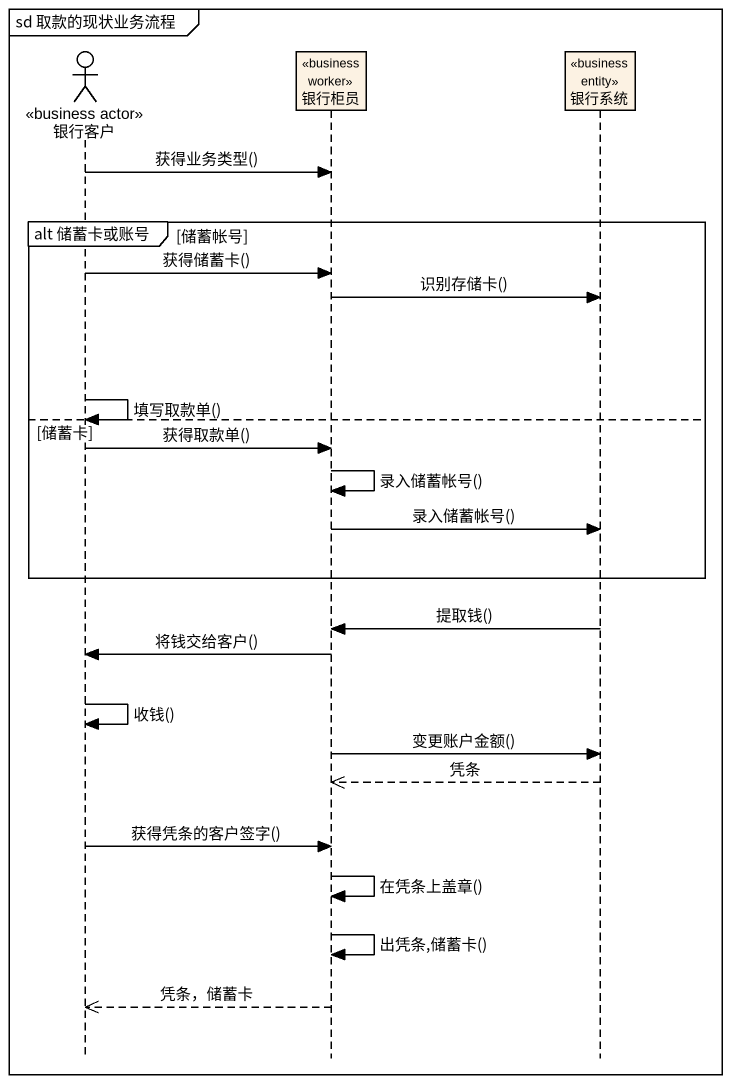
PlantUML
@startuml
mainframe sd 取款的现状业务流程
hide footbox
actor 银行客户 <<business actor>>
participant 银行柜员 <<business worker>>
participant 银行系统 <<business entity>>

银行客户 -> 银行柜员 : 获得业务类型()
group alt 储蓄卡或账号 [储蓄帐号]
  银行客户 -> 银行柜员 : 获得储蓄卡()
  银行柜员 -> 银行系统 : 识别存储卡()
  银行客户 -> 银行客户 : 填写取款单()
else 储蓄卡
  银行客户 -> 银行柜员 : 获得取款单()
  银行柜员 -> 银行柜员 : 录入储蓄帐号()
  银行柜员 -> 银行系统 : 录入储蓄帐号()
end
银行系统 -> 银行柜员 : 提取钱()
银行柜员 -> 银行客户 : 将钱交给客户()
银行客户 -> 银行客户 : 收钱()
银行柜员 -> 银行系统 : 变更账户金额()
银行系统 -->> 银行柜员 : 凭条
银行客户 -> 银行柜员 : 获得凭条的客户签字()
银行柜员 -> 银行柜员 : 在凭条上盖章()
银行柜员 -> 银行柜员 : 出凭条,储蓄卡()
银行柜员 -->> 银行客户 : 凭条，储蓄卡
@enduml
